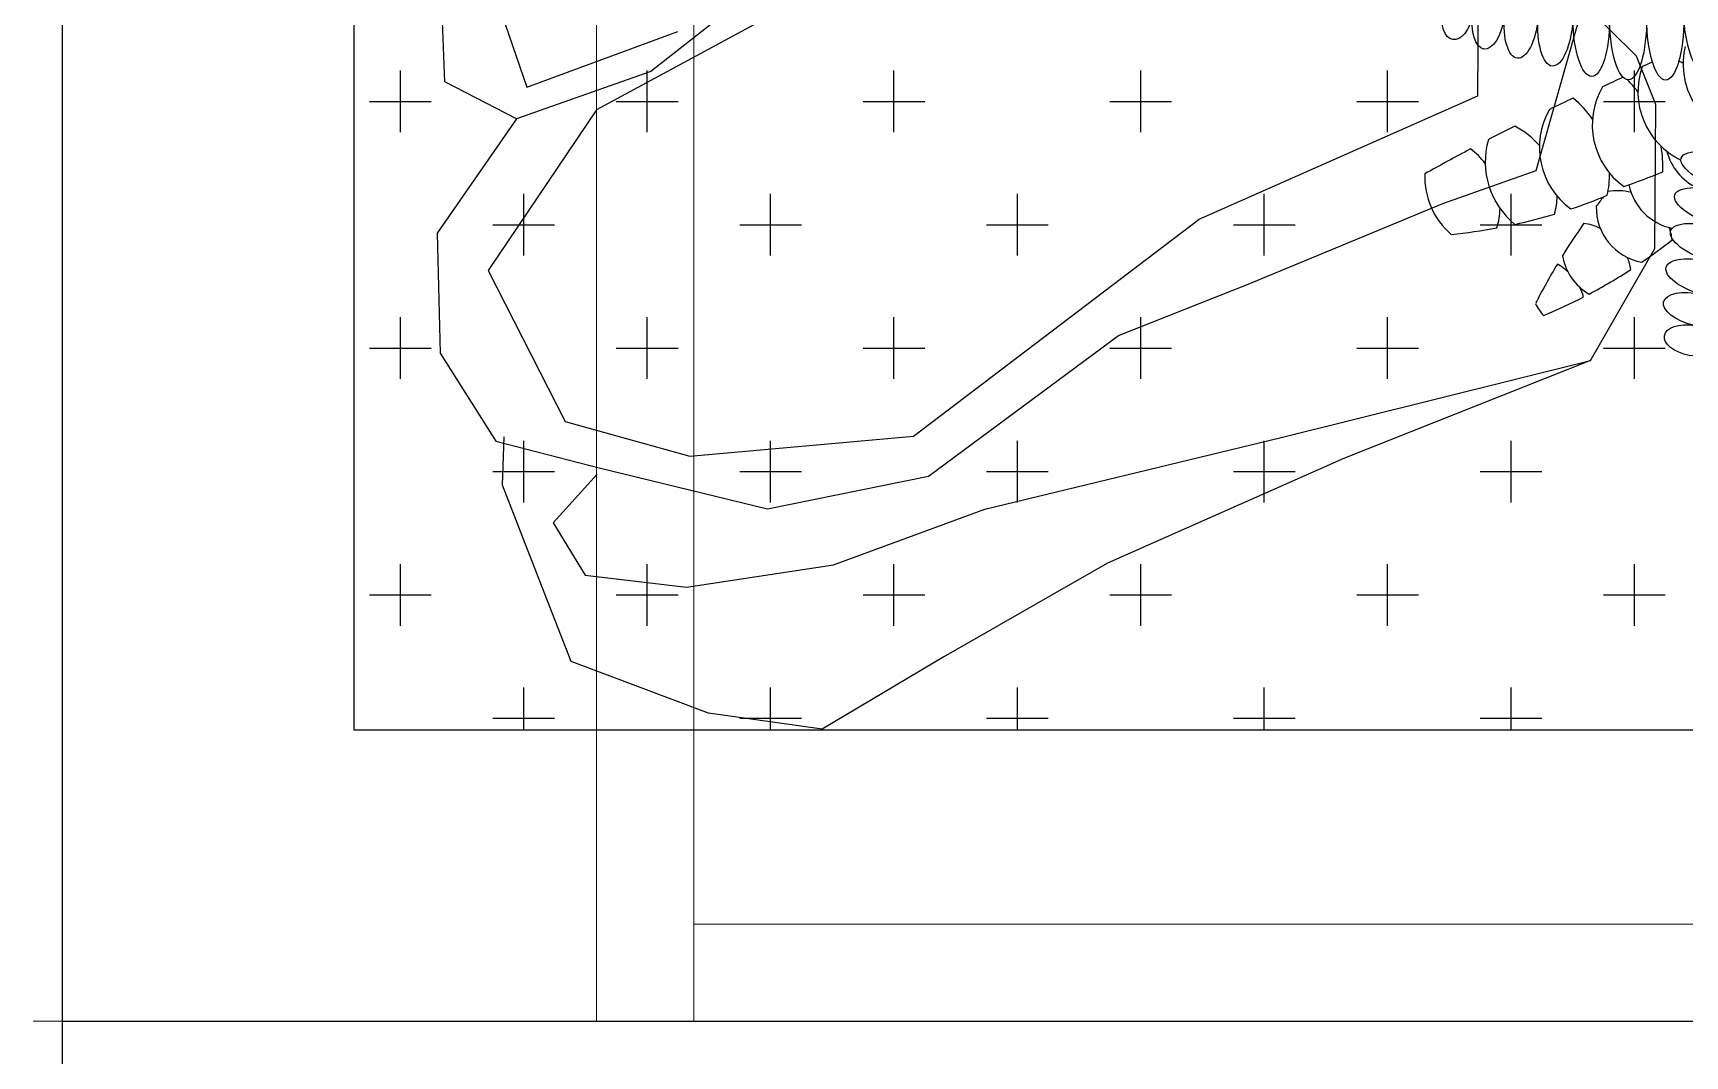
# Model space of a CAD drawing. Header units: millimetres. Extents: x -343543 to 400519, y -115663 to 104219.
# Drawn here: x -172728 to -171878, y 4932 to 5459 of the extents above; entities that cross this region are included whole.
import ezdxf

# ---------------------------------------------------------------- set-up
doc = ezdxf.new("R2010")
doc.units = ezdxf.units.MM
doc.layers.get('0').update_dxf_attribs({"color": 231, "lineweight": 0})
for name, color, linetype, lineweight in [('A-PATT', 252, 'Continuous', 9), ('A-SYMBOLS', 10, 'Continuous', 13), ('XREF MAT BANG TUONG XAY$0$01.Xref _MB T1$0$A-LITE', 8, 'Continuous', 9)]:
    doc.layers.add(name, color=color, linetype=linetype, lineweight=lineweight)
for name, color, linetype in [('XREF MAT BANG NOI THAT$0$FF-Plants', 8, 'Continuous'), ('XREF MAT BANG TUONG XAY$0$A-FNSH', 8, 'Continuous'), ('XREF MAT BANG TUONG XAY$0$A-FURN', 8, 'Continuous'), ('XREF MAT BANG TUONG XAY$0$A-PATT', 8, 'Continuous')]:
    doc.layers.add(name, color=color, linetype=linetype)

# ---------------------------------------------------------------- blocks, each defined once
blk = doc.blocks.new('XREF MAT BANG TUONG XAY$0$01.Xref _MB T1$0$TB T1')
at = {"layer": 'XREF MAT BANG TUONG XAY$0$01.Xref _MB T1$0$A-LITE', "color": 8, "ltscale": 10}
for p, q in [((-5264.99, 1120), (-5264.99, -1050)), ((-5314.99, -100), (-5314.99, -1050))]:
    blk.add_line(p, q, dxfattribs=at)
for points in [[(-1744.99, -1000), (-5264.99, -1000)], [(-5604.99, -1050), (-1716.99, -1050)]]:
    blk.add_lwpolyline(points, dxfattribs=at)
blk = doc.blocks.new('XREF MAT BANG TUONG XAY$0$nnngfnbv')
at = {"layer": 'XREF MAT BANG TUONG XAY$0$A-PATT'}
h = blk.add_hatch(dxfattribs=at)
h.set_pattern_fill('CROSS', color=8, scale=10)
h.set_pattern_definition([(0, (-9995, -5371.66), (63.5, 63.5), [31.75, -95.25]), (90, (-9979.125, -5387.54), (-63.5, 63.5), [31.75, -95.25])])
h.paths.add_polyline_path([(1950, 463.34), (-1225, 463.34), (-1225, -271.66), (1950, -271.66)])
at = {"layer": 'XREF MAT BANG TUONG XAY$0$A-FNSH', "color": 8}
for points in [[(1918.4, 613.34), (-1035.01, 613.34), (-1035.01, 513.34), (-1375, 513.34), (-1375, -421.66), (2498, -421.66)], [(1950, 463.34), (-1225, 463.34), (-1225, -271.66), (1950, -271.66)]]:
    blk.add_lwpolyline(points, close=True, dxfattribs=at)
blk = doc.blocks.new('XREF MAT BANG NOI THAT$0$YLD.Studio-03-28')
at = {"layer": 'XREF MAT BANG NOI THAT$0$FF-Plants', "color": 8}
for centre, major_axis, ratio, start_param, end_param in [((-98.24, -4.21), (-0.17, 31.89), 0.300118, 1.570796327715664, 7.85398163489525), ((-79.1, -4.35), (-0.17, 31.89), 0.300118, 1.570796327681729, 7.853981634861315), ((-60.17, -3.81), (-1.93, 29.21), 0.32034, 1.570796327460503, 7.853981634640089), ((-153.2, -3.84), (1.96, 21.17), 0.405439, 1.570796328573082, 7.853981635752668), ((-135.56, -4.21), (1.64, 24.81), 0.362784, 1.570796328117058, 7.853981635296644), ((-117.19, -5.07), (-0.24, 29.27), 0.32034, 1.570796327763428, 7.853981634943015), ((-185.93, -1.32), (2.52, 14.11), 0.543524, 1.570796329850885, 7.853981637030471), ((-169.96, -2.47), (2.51, 17.82), 0.456009, 1.570796329214219, 7.853981636393805), ((-30.7, -28.05), (37.63, 10.85), 1, 2.625319, 3.656142), ((-54.01, -42.19), (37.73, 10.48), 1, 2.536003, 3.99264), ((349.46, -1031.24), (-463.71, 991.37), 1, -0.028589, -0.02333), ((-87.23, -62.66), (27.69, 27.69), 1, 0.325822, 0.38925), ((-77.49, -59.29), (37.64, 10.78), 1, 2.340663, 3.806949), ((359.2, -1027.87), (-505.61, 970.67), 1, -0.046419, -0.035711), ((-144.74, -80.92), (62.14, 16.95), 1, 0.376175, 0.503716), ((331.95, -1039.41), (-475.18, 985.92), 1, -0.016941, -0.004606), ((-158.04, -84.69), (48.67, 12.59), 1, 0.346459, 0.63839), ((-104.73, -70.83), (37.6, 10.95), 1, 2.336167, 3.802453), ((-130.17, -78.33), (39.97, 11.33), 1, 2.586623, 3.750756), ((331.95, -1039.41), (-534.86, 954.86), 1, -0.047903, -0.034034), ((-173.89, -95.15), (38.14, 8.87), 1, 0.469374, 0.884243), ((331.95, -1039.41), (-902.87, 618.6), 1, -0.48404, -0.459531), ((-200.9, -101.55), (36.26, 6.41), 1, 0.480209, 0.769788), ((-144.74, -80.92), (63.14, 12.72), 1, -0.23803, -0.034314), ((-50.58, -65.86), (27.48, 7.71), 1, 3.119645, 3.993323), ((-40.5, -86.16), (-30.37, 9.73), 0.300118, 4.712389, 10.995574), ((-163.3, -85.72), (38.08, 10.86), 1, 2.834025, 3.721727), ((-158.04, -84.69), (49.34, 9.64), 1, -0.410561, -0.181478), ((-189.38, 175.29), (267.12, 86.45), 1, -1.561478, -1.485068), ((-103.93, -121.7), (26.46, 10.7), 1, 0.929655, 1.355947), ((-69.77, -84.57), (27.63, 7.13), 1, 3.083987, 4.256555), ((-46.34, -104.18), (-27.9, 8.85), 0.32034, 4.712389, 10.995574), ((-173.89, -95.15), (37.89, 9.89), 1, -0.514776, -0.276708), ((-216.63, 163.75), (274.39, 59.47), 1, -1.461924, -1.390655), ((-86.05, -101.92), (27.29, 8.36), 1, 2.817212, 4.233401), ((164.81, -310.51), (246.87, 246.87), 1, 1.695842, 1.713107), ((-200.9, -101.55), (36.6, 4.02), 1, -0.407081, -0.129834), ((-216.63, 163.75), (273.46, 63.61), 1, 4.699825, 4.77496), ((164.81, -310.51), (347.81, 30.31), 1, 2.442768, 2.500244), ((-125.03, -138.22), (28.31, 3.58), 1, 0.992036, 1.302554), ((-52.66, -121.47), (-23.66, 7.62), 0.362784, 4.712389, 10.995574), ((-216.63, 163.75), (248.92, 129.86), 1, 4.329382, 4.413944), ((-247.58, 98.25), (258.06, 99.76), 1, -1.338969, -1.268726), ((-103.93, -121.7), (27.93, 5.85), 1, -0.092452, 0.13377), ((-103.93, -121.7), (27.45, 7.81), 1, 3.041096, 3.907647), ((-58.11, -138.26), (-20.48, 5.72), 0.405439, 4.712389, 10.995574), ((164.81, -310.51), (335.81, 95.52), 1, 2.324239, 2.390992), ((-148.49, -155.88), (20.18, 20.18), 1, 0.049122, 0.277291), ((-247.58, 98.25), (268.25, 67.73), 1, -1.331889, -1.241895), ((-125.03, -138.22), (27.47, 7.75), 1, -0.117756, 0.106875), ((-148.49, -155.88), (20.18, 20.18), 1, 5.783878, 5.971852), ((-120.41, -138.5), (27.48, 7.72), 1, 3.333395, 3.591583), ((-247.58, 98.25), (262.76, 86.63), 1, -1.496933, -1.414506), ((-62.44, -154.51), (-17.52, 4.12), 0.456009, 4.712389, 10.995574), ((-65.4, -170.23), (-14.12, 2.44), 0.543524, 4.712389, 10.995574)]:
    blk.add_ellipse(centre, major_axis=major_axis, ratio=ratio, start_param=start_param, end_param=end_param, dxfattribs=at)
blk = doc.blocks.new('XREF MAT BANG NOI THAT$0$YLD.Studio-03-233')
at = {"layer": 'XREF MAT BANG NOI THAT$0$FF-Plants', "color": 8}
for p, q in [((195.37, -254.57), (196.33, -142.73)), ((-181.62, -203.88), (-230.1, -242.14)), ((225.47, -293.03), (249.75, -207.27)), ((277.04, -234.16), (249.75, -207.27)), ((-336.15, -247.33), (-337.36, -216.16)), ((-305.06, -217.77), (-293.98, -250.19)), ((-170.7, -214.63), (-258.13, -261.84)), ((-293.98, -250.19), (-216.17, -221.46)), ((286.99, -259), (277.04, -234.16)), ((-230.1, -242.14), (-299.28, -266.47)), ((-299.28, -266.47), (-336.15, -247.33)), ((52.1, -318.09), (195.37, -254.57)), ((-258.13, -261.84), (-313.86, -344.57)), ((-258.13, -261.84), (-258.13, -261.84)), ((286.54, -333.1), (286.99, -259)), ((-299.28, -266.47), (-340.02, -325.26)), ((177.36, -309.95), (225.47, -293.03)), ((77.28, -351.49), (177.36, -309.95)), ((-94.96, -429.81), (52.1, -318.09)), ((-340.02, -325.26), (-338.47, -387)), ((253.38, -390.75), (286.54, -333.1)), ((-313.86, -344.57), (-274.26, -422.28)), ((10.44, -377.99), (77.28, -351.49)), ((-87.22, -450.34), (10.44, -377.99)), ((-338.47, -387), (-309.95, -432.29)), ((94.28, -430.46), (253.38, -390.75)), ((253.38, -390.75), (126.88, -441.06)), ((-274.26, -422.28), (-210.01, -440.07)), ((-309.95, -432.29), (-256.74, -445.99)), ((-306.53, -455.01), (-305.63, -430.09)), ((-210.01, -440.07), (-94.96, -429.81)), ((-58.25, -467.31), (94.28, -430.46)), ((126.88, -441.06), (4.82, -495.02)), ((-257.8, -449.25), (-280.37, -474.32)), ((-256.74, -445.99), (-170.06, -467.22)), ((-170.06, -467.22), (-87.22, -450.34)), ((-288.84, -500.38), (-306.53, -455.01)), ((-136.06, -496.03), (-58.25, -467.31)), ((-280.37, -474.32), (-263.91, -501.29)), ((-271.16, -545.75), (-288.84, -500.38)), ((-263.91, -501.29), (-211.84, -507.41)), ((-211.84, -507.41), (-136.06, -496.03)), ((4.82, -495.02), (-79.35, -543.29)), ((-79.35, -543.29), (-141.93, -580.57)), ((-200.51, -572.33), (-271.16, -545.75)), ((-141.93, -580.57), (-200.51, -572.33))]:
    blk.add_line(p, q, dxfattribs=at)
blk = doc.blocks.new('XREF MAT BANG NOI THAT')
at = {"color": 8}
for name, p in [('XREF MAT BANG NOI THAT$0$YLD.Studio-03-28', (9523.97, 5470.59)), ('XREF MAT BANG NOI THAT$0$YLD.Studio-03-233', (9153.02, 5680.83))]:
    blk.add_blockref(name, p, dxfattribs=at)
blk = doc.blocks.new('01.Xref _MB T1')
at = {"layer": 'XREF MAT BANG TUONG XAY$0$A-FNSH', "color": 8}
blk.add_lwpolyline([(14224.99083, 5984.99999), (8959.99073, 5984.99999), (8959.99073, 5884.99999), (8620.00011, 5884.99999), (8620.00011, 1284.99999), (8379.99072, 1284.99999), (8379.99163, 2985.0003), (-15.0095, 2984.99996), (-14.99971, 4414.99998), (2365.00059, 4415.00002), (2365.00059, 4290.0096), (109.9906, 4290.00949), (109.9906, 3414.99997), (314.99999, 3414.99997), (315.00021, 3109.99998), (3934.98136, 3109.99998), (3934.97999, 9974.99976), (414.99995, 9975), (414.99995, 9785.00021), (109.99053, 9785.00021), (109.99128, 5504.99989)], dxfattribs=at)
at = {"color": 8}
blk.add_blockref('XREF MAT BANG TUONG XAY$0$01.Xref _MB T1$0$TB T1', (14209.99083, 6000.00054), dxfattribs=at)
at = {"layer": 'XREF MAT BANG TUONG XAY$0$A-FURN', "color": 8}
blk.add_blockref('XREF MAT BANG TUONG XAY$0$nnngfnbv', (9995.0005, 5371.6631), dxfattribs=at)
at = {"layer": 'A-PATT', "color": 8}
blk.add_blockref('XREF MAT BANG NOI THAT', (0, 0), dxfattribs=at)

msp = doc.modelspace()

# ---------------------------------------------------------------- block references
at = {"layer": 'A-SYMBOLS'}
msp.add_blockref('01.Xref _MB T1', (-181333.08, 0), dxfattribs=at)

doc.saveas('drawing.dxf')
